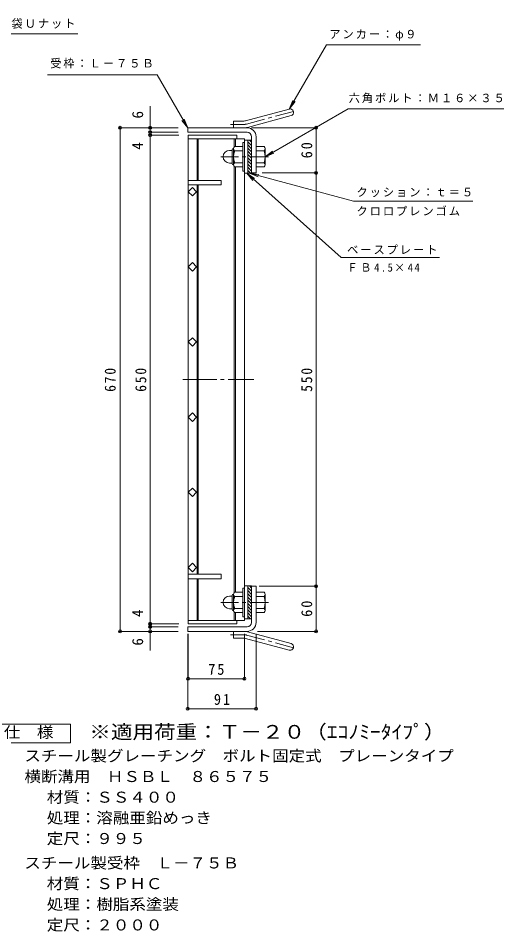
# Model space of a CAD drawing. Units: millimetres, scale not verified. Extents: x -929 to 924, y -686 to 674.
# Drawn here: x 278 to 924, y -571 to 645 of the extents above; entities that cross this region are included whole.
import ezdxf
from ezdxf.enums import TextEntityAlignment as Align

# ---------------------------------------------------------------- set-up
doc = ezdxf.new("R2010")
doc.units = ezdxf.units.MM
doc.header["$LTSCALE"] = 5
doc.header["$PDMODE"] = 32
doc.header["$PDSIZE"] = 4
doc.linetypes.add('CHAIN1', pattern=[8, 5, -1, 1, -1])
doc.linetypes.add('CHAIN2', pattern=[12, 9, -1, 1, -1])
for name, color, linetype, lineweight in [('0-1_躯体', 2, 'Continuous', 9), ('0-2_仕上', 3, 'Continuous', 9), ('0-4_その他', 7, 'Continuous', 9), ('0-5_寸法', 7, 'Continuous', 9), ('F-4_F-4ﾚｲﾔ', 2, 'Continuous', 9)]:
    doc.layers.add(name, color=color, linetype=linetype, lineweight=lineweight)
doc.layers.add('F-5_F-5ﾚｲﾔ', color=3, linetype='Continuous')
doc.styles.add('ＭＳ ゴシック', font='')
doc.styles.get('ＭＳ ゴシック').set_extended_font_data('MS Gothic')

msp = doc.modelspace()

# ---------------------------------------------------------------- linework, layer by layer
at = {"layer": '0-1_躯体'}
for p, q in [((580.75, 508.092), (638.941, 523.684)), ((583.079, 499.398), (641.27, 514.991)), ((503.605, 492.785), (503.605, 498.785)), ((582.605, 498.785), (503.605, 498.785)), ((564.605, 498.785), (564.605, 507.785)), ((578.421, 507.785), (564.605, 507.785)), ((582.605, 492.785), (503.605, 492.785)), ((588.605, 486.785), (588.605, 438.285)), ((594.605, 486.785), (594.605, 438.785)), ((576.805, 479.285), (576.805, 441.285)), ((579.105, 479.285), (576.805, 479.285)), ((583.605, 438.285), (583.605, 482.285)), ((588.605, 482.285), (583.605, 482.285)), ((588.605, 475.205), (583.605, 480.205)), ((588.605, 470.963), (583.605, 475.963)), ((588.605, 479.448), (585.768, 482.285)), ((559.295, 468.785), (562.805, 468.785)), ((562.805, 451.085), (562.805, 469.485)), ((564.605, 471.285), (564.805, 471.285)), ((564.805, 471.035), (564.805, 449.535)), ((576.805, 473.785), (565.844, 473.785)), ((576.805, 468.285), (565.844, 468.285)), ((588.605, 466.72), (583.605, 471.72)), ((588.605, 462.477), (583.605, 467.477)), ((588.605, 458.235), (583.605, 463.235)), ((594.605, 473.785), (605.567, 473.785)), ((594.605, 468.285), (605.567, 468.285)), ((606.805, 471.285), (606.605, 471.285)), ((606.605, 471.035), (606.605, 449.535)), ((559.305, 451.785), (562.805, 451.785)), ((576.805, 452.285), (565.844, 452.285)), ((588.605, 453.992), (583.605, 458.992)), ((588.605, 449.749), (583.605, 454.749)), ((588.605, 445.507), (583.605, 450.507)), ((594.605, 452.285), (605.567, 452.285)), ((564.605, 449.285), (564.805, 449.285)), ((576.805, 446.785), (565.844, 446.785)), ((579.105, 441.285), (576.805, 441.285)), ((588.605, 441.264), (583.605, 446.264)), ((587.342, 438.285), (583.605, 442.022)), ((588.605, 438.285), (583.605, 438.285)), ((588.605, 438.785), (594.605, 438.785)), ((594.605, 446.785), (605.567, 446.785)), ((606.805, 449.285), (606.605, 449.285)), ((576.805, -119.216), (565.844, -119.216)), ((576.805, -151.716), (576.805, -113.716)), ((579.105, -113.716), (576.805, -113.716)), ((583.605, -110.716), (583.605, -154.716)), ((588.605, -110.716), (583.605, -110.716)), ((588.605, -117.796), (583.605, -112.796)), ((588.605, -122.038), (583.605, -117.039)), ((588.605, -126.281), (583.605, -121.281)), ((588.605, -113.553), (585.768, -110.716)), ((588.605, -159.216), (588.605, -110.716)), ((588.605, -111.216), (594.605, -111.216)), ((594.605, -159.216), (594.605, -111.216)), ((594.605, -119.216), (605.567, -119.216)), ((559.305, -124.216), (562.805, -124.216)), ((562.805, -123.516), (562.805, -141.916)), ((564.605, -121.716), (564.805, -121.716)), ((564.805, -143.466), (564.805, -121.966)), ((576.805, -124.716), (565.844, -124.716)), ((588.605, -130.524), (583.605, -125.524)), ((588.605, -134.766), (583.605, -129.766)), ((594.605, -124.716), (605.567, -124.716)), ((606.805, -121.716), (606.605, -121.716)), ((606.605, -143.466), (606.605, -121.966)), ((559.295, -141.216), (562.805, -141.216)), ((564.605, -143.716), (564.805, -143.716)), ((576.805, -140.716), (565.844, -140.716)), ((588.605, -139.009), (583.605, -134.009)), ((588.605, -143.252), (583.605, -138.252)), ((588.605, -147.494), (583.605, -142.494)), ((594.605, -140.716), (605.567, -140.716)), ((606.805, -143.716), (606.605, -143.716)), ((576.805, -146.216), (565.844, -146.216)), ((579.105, -151.716), (576.805, -151.716)), ((588.605, -151.737), (583.605, -146.737)), ((587.342, -154.716), (583.605, -150.979)), ((588.605, -154.716), (583.605, -154.716)), ((594.605, -146.216), (605.567, -146.216)), ((503.605, -165.216), (503.605, -171.216)), ((582.605, -165.216), (503.605, -165.216)), ((582.605, -171.216), (503.605, -171.216)), ((564.605, -171.216), (564.605, -180.216)), ((578.421, -180.216), (564.605, -180.216)), ((580.75, -180.523), (638.941, -196.115)), ((583.079, -171.829), (641.27, -187.422))]:
    msp.add_line(p, q, dxfattribs=at)
at = {"layer": '0-1_躯体', "linetype": 'CHAIN1'}
for p, q in [((581.914, 503.745), (647.081, 521.206)), ((578.42, 503.285), (560.801, 503.285)), ((611.177, 460.285), (547.504, 460.285)), ((611.177, -132.716), (547.504, -132.716)), ((578.42, -175.716), (560.801, -175.716)), ((581.914, -176.176), (647.081, -193.637))]:
    msp.add_line(p, q, dxfattribs=at)
at = {"layer": '0-1_躯体'}
for centre, radius, start, end in [((640.105, 519.337), 4.5, 285.00014, 104.99991), ((578.42, 516.785), 18, 270, 285), ((578.421, 516.785), 9, 270, 285.00002), ((582.605, 486.785), 12, 0, 90), ((582.605, 486.785), 6, 0, 90), ((559.295, 460.295), 8.49, 90, 180), ((564.605, 469.485), 1.8, 90, 180), ((568.965, 471.035), 4.16, 138.61835, 221.37988), ((588.805, 460.285), 24, 160.52881, 199.47119), ((582.605, 460.285), 24, 340.52881, 19.47119), ((602.445, 471.035), 4.16, 318.62012, 41.38165), ((559.305, 460.285), 8.5, 180, 270), ((564.605, 451.085), 1.8, 180, 270), ((568.965, 449.535), 4.16, 138.62012, 221.38165), ((602.445, 449.535), 4.16, 318.61835, 41.37988), ((568.965, -121.966), 4.16, 138.61835, 221.37988), ((602.445, -121.966), 4.16, 318.62012, 41.38165), ((559.305, -132.716), 8.5, 90, 180), ((559.295, -132.726), 8.49, 180, 270), ((564.605, -123.516), 1.8, 90, 180), ((588.805, -132.716), 24, 160.52881, 199.47119), ((582.605, -132.716), 24, 340.52881, 19.47119), ((564.605, -141.916), 1.8, 180, 270), ((568.965, -143.466), 4.16, 138.62012, 221.38165), ((602.445, -143.466), 4.16, 318.61835, 41.37988), ((582.605, -159.216), 6, 270, 0), ((582.605, -159.216), 12, 270, 0), ((578.42, -189.216), 18, 75, 90), ((578.421, -189.216), 9, 74.99998, 90), ((640.105, -191.768), 4.5, 255.00009, 74.99986)]:
    msp.add_arc(centre, radius, start, end, dxfattribs=at)
at = {"layer": '0-1_躯体', "linetype": 'CHAIN2'}
for centre, start, end in [((578.42, 516.785), 270, 284.99995), ((578.42, -189.216), 75.00005, 90)]:
    msp.add_arc(centre, 13.5, start, end, dxfattribs=at)
at = {"layer": '0-2_仕上'}
for p, q in [((504.105, -161.216), (504.105, 488.785)), ((504.105, 484.285), (579.105, 484.285)), ((516.105, 484.285), (516.105, 428.785)), ((517.605, 484.285), (517.605, 428.785)), ((565.605, 484.285), (565.605, 473.785)), ((567.105, 484.285), (567.105, 473.785)), ((579.105, 484.285), (579.105, -156.716)), ((583.605, 482.285), (579.105, 482.285)), ((565.605, 446.785), (565.605, -119.216)), ((567.105, -119.216), (567.105, 446.785)), ((583.605, 438.285), (579.105, 438.285)), ((504.105, 422.785), (548.105, 422.785)), ((509.762, 408.128), (504.105, 413.785)), ((515.419, 413.785), (509.762, 408.128)), ((516.105, 422.785), (516.105, -95.216)), ((517.605, -95.216), (517.605, 422.785)), ((509.762, 308.128), (504.105, 313.785)), ((515.419, 313.785), (509.762, 308.128)), ((509.762, 208.128), (504.105, 213.785)), ((515.419, 213.785), (509.762, 208.128)), ((509.762, 108.128), (504.105, 113.785)), ((515.419, 113.785), (509.762, 108.128)), ((509.762, 8.128), (504.105, 13.785)), ((515.419, 13.785), (509.762, 8.128)), ((509.762, -80.559), (504.105, -86.216)), ((515.419, -86.216), (509.762, -80.559)), ((504.105, -95.216), (548.105, -95.216)), ((516.105, -156.716), (516.105, -101.216)), ((517.605, -156.716), (517.605, -101.216)), ((583.605, -110.716), (579.105, -110.716)), ((504.105, -156.716), (579.105, -156.716)), ((565.605, -156.716), (565.605, -146.216)), ((567.105, -156.716), (567.105, -146.216)), ((583.605, -154.716), (579.105, -154.716))]:
    msp.add_line(p, q, dxfattribs=at)
at = {"layer": '0-2_仕上', "linetype": 'CHAIN2'}
msp.add_line((497.303, 163.785), (591.829, 163.785), dxfattribs=at)
at = {"layer": '0-2_仕上'}
for points in [[(504.105, 488.785), (569.105, 488.785), (569.105, 484.285)], [(504.105, 428.785), (548.105, 428.785), (548.105, 422.785)], [(504.105, 413.785), (509.762, 419.442), (515.419, 413.785)], [(504.105, 313.785), (509.762, 319.442), (515.419, 313.785)], [(504.105, 213.785), (509.762, 219.442), (515.419, 213.785)], [(504.105, 113.785), (509.762, 119.442), (515.419, 113.785)], [(504.105, 13.785), (509.762, 19.442), (515.419, 13.785)], [(504.105, -86.216), (509.762, -91.873), (515.419, -86.216)], [(504.105, -101.216), (548.105, -101.216), (548.105, -95.216)], [(504.105, -161.216), (569.105, -161.216), (569.105, -156.716)]]:
    msp.add_lwpolyline(points, dxfattribs=at)
at = {"layer": '0-4_その他'}
for p, q in [((453.605, -196.541), (453.605, 527.702)), ((491.105, 498.785), (412.105, 498.785)), ((413.605, -171.215), (413.605, 498.785)), ((588.586, 498.785), (676.105, 498.785)), ((674.605, -171.215), (674.605, 498.785)), ((491.105, 492.785), (452.105, 492.785)), ((491.605, 488.785), (452.105, 488.785)), ((602.639, 438.785), (676.105, 438.785)), ((598.742, -111.215), (676.105, -111.215)), ((491.605, -161.215), (452.105, -161.215)), ((491.105, -165.215), (452.105, -165.215)), ((491.105, -171.215), (412.105, -171.215)), ((503.605, -174.339), (503.605, -275.75)), ((504.105, -174.339), (504.105, -235.75)), ((579.105, -174.339), (579.105, -235.75)), ((594.605, -174.339), (594.605, -275.75)), ((596.499, -171.215), (676.105, -171.215)), ((504.105, -234.25), (579.105, -234.25)), ((503.605, -274.25), (594.605, -274.25))]:
    msp.add_line(p, q, dxfattribs=at)
for p in [(413.605, 498.785), (453.605, 498.785), (674.605, 498.785), (453.605, 492.785), (453.605, 488.785), (674.605, 438.785), (674.605, -111.215), (413.605, -171.215), (453.605, -161.215), (453.605, -165.215), (453.605, -171.215), (674.605, -171.215), (504.105, -234.25), (579.105, -234.25), (503.605, -274.25), (594.605, -274.25)]:
    msp.add_point(p, dxfattribs=at)
at = {"layer": '0-5_寸法'}
for p, q in [((316.939, 569.385), (462.845, 569.385)), ((503.605, 498.785), (462.845, 569.385)), ((638.941, 523.684), (643.724, 535.232)), ((638.941, 523.684), (646.55, 533.601)), ((503.605, 498.785), (495.996, 508.702)), ((503.605, 498.785), (498.822, 510.333)), ((606.605, 460.285), (616.522, 467.895)), ((606.605, 460.285), (618.154, 465.069)), ((582.262, 438.285), (590.426, 428.819)), ((586.096, 438.285), (598.489, 436.653)), ((586.096, 438.285), (597.645, 433.501)), ((708.158, 326.027), (838.722, 326.027))]:
    msp.add_line(p, q, dxfattribs=at)
for points in [[(68.655, 470.677), (157.064, 623.806), (357.294, 623.806)], [(638.941, 523.684), (688.333, 609.235), (813.403, 609.235)], [(606.605, 460.285), (717.161, 524.115), (924.491, 524.115)], [(708.158, 326.027), (582.262, 438.285), (592.598, 431.255)], [(586.096, 438.285), (724.597, 401.174), (883.375, 401.174)]]:
    msp.add_lwpolyline(points, dxfattribs=at)
at = {"layer": 'F-4_F-4ﾚｲﾔ'}
msp.add_lwpolyline([(235.018, -319.619), (235.018, -294.618), (347.518, -294.618), (347.518, -319.619)], close=True, dxfattribs=at)

# ---------------------------------------------------------------- texts
at = {"layer": '0-4_その他', "color": 2, "style": 'ＭＳ ゴシック'}
for s, p in [('6', (448.605, 511.127)), ('4', (448.605, 469.592)), ('4', (448.605, -152.146)), ('6', (448.605, -190.2))]:
    msp.add_text(s, height=14.66, rotation=90, dxfattribs=at).set_placement(p, align=Align.BOTTOM_LEFT)
at = {"layer": '0-4_その他', "color": 2, "char_height": 14.66, "attachment_point": 7, "style": 'ＭＳ ゴシック'}
for s, insert, rotation in [('\\T1.27;\\W0.95;60', (669.605, 458.16), 90), ('\\T1.27;\\W0.9;670', (407.892, 147.524), 90.128), ('\\T1.27;\\W0.9;650', (448.605, 147.535), 90), ('\\T1.27;\\W0.9;550', (669.605, 147.535), 90), ('\\T1.27;\\W0.95;60', (669.605, -151.84), 90)]:
    msp.add_mtext(s, dxfattribs=dict(at, insert=insert, rotation=rotation))
for s, insert in [('\\T1.27;\\W0.95;75', (530.981, -229.25)), ('\\T1.27;\\W0.95;91', (538.48, -269.25))]:
    msp.add_mtext(s, dxfattribs=dict(at, insert=insert))
at = {"layer": '0-5_寸法', "char_height": 11, "attachment_point": 7, "style": 'ＭＳ ゴシック'}
for s, insert in [('\\T1.17;平座金，六角袋Ｕナット', (163.576, 630.259)), ('\\T1.17;アンカー：φ９', (692.137, 614.751)), ('\\T1.17;受枠：Ｌ－７５Ｂ', (320.389, 577.783)), ('\\T1.17;六角ボルト：Ｍ１６×３５', (717.883, 531.518)), ('\\T1.17;クッション：ｔ＝５', (728.375, 406.441)), ('\\T1.17;クロロプレンゴム', (728.375, 381.638)), ('\\T1.17;ベースプレート', (715.904, 330.453)), ('\\T1.26;\\W0.95;ＦＢ4.5×44', (715.904, 307.217))]:
    msp.add_mtext(s, dxfattribs=dict(at, insert=insert))
at = {"layer": 'F-4_F-4ﾚｲﾔ', "style": 'ＭＳ ゴシック', "width": 1.1}
for s, p in [('仕\u3000様', (258.768, -317.118)), ('スチール製グレーチング\u3000ボルト固定式\u3000プレーンタイプ', (286.063, -348.578)), ('横断溝用\u3000ＨＳＢＬ\u3000８６５７５', (286.063, -376.079)), ('材質：ＳＳ４００', (315.919, -403.578)), ('処理：溶融亜鉛めっき', (315.919, -431.079)), ('定尺：９９５', (315.919, -458.579)), ('スチール製受枠\u3000Ｌ－７５Ｂ', (286.063, -491.078)), ('材質：ＳＰＨＣ', (315.919, -518.578)), ('処理：樹脂系塗装', (315.919, -546.078)), ('定尺：２０００', (315.919, -573.578))]:
    msp.add_text(s, height=14.66, dxfattribs=at).set_placement(p, align=Align.BOTTOM_LEFT)
at = {"layer": 'F-5_F-5ﾚｲﾔ', "style": 'ＭＳ ゴシック', "width": 1.15}
msp.add_text('※適用荷重：Ｔ－２０（ｴｺﾉﾐｰﾀｲﾌﾟ）', height=18.33, dxfattribs=at).set_placement((372.518, -319.619), align=Align.BOTTOM_LEFT)

doc.saveas('drawing.dxf')
